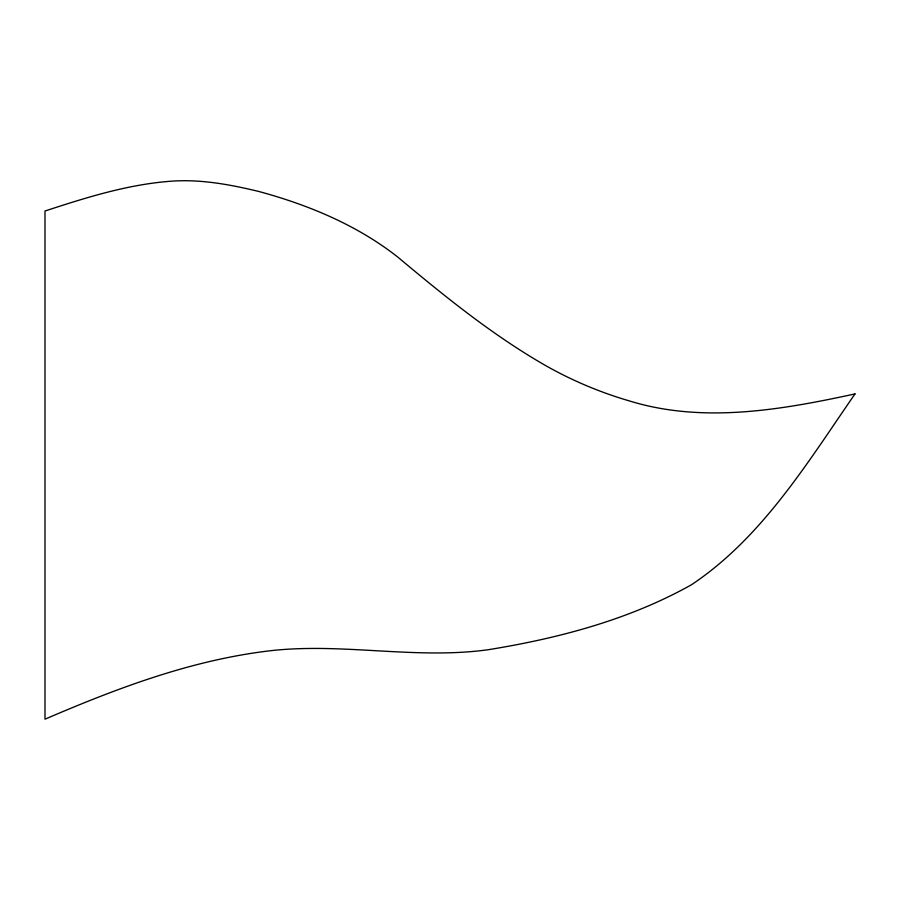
<?xml version="1.0" encoding="UTF-8"?>
<svg xmlns="http://www.w3.org/2000/svg" width="900" height="900" viewBox="0 0 900 900"><rect width="100%" height="100%" fill="white"/><g stroke="black" fill="none" stroke-linecap="round" stroke-linejoin="round"><path stroke-width="1.35" d="M855 393.919C807.548 462.499 762.322 537.457 691.56 584.696C629.077 619.785 558.405 638.37 488.07 649.744C416.689 659.576 344.925 643.016 273.431 650.396C193.804 659.16 118.114 687.769 45 719.179L45 211.005C86.794 197.336 129.33 183.915 173.475 181.046C202.331 179.325 230.884 184.748 258.806 191.464C308.385 204.919 356.906 225 397.575 256.916C444.577 296.235 492.424 335.07 545.715 365.636A394.369 394.369 0 0 0 629.449 400.939C703.091 423.675 781.504 409.86 855 393.919"/></g></svg>
